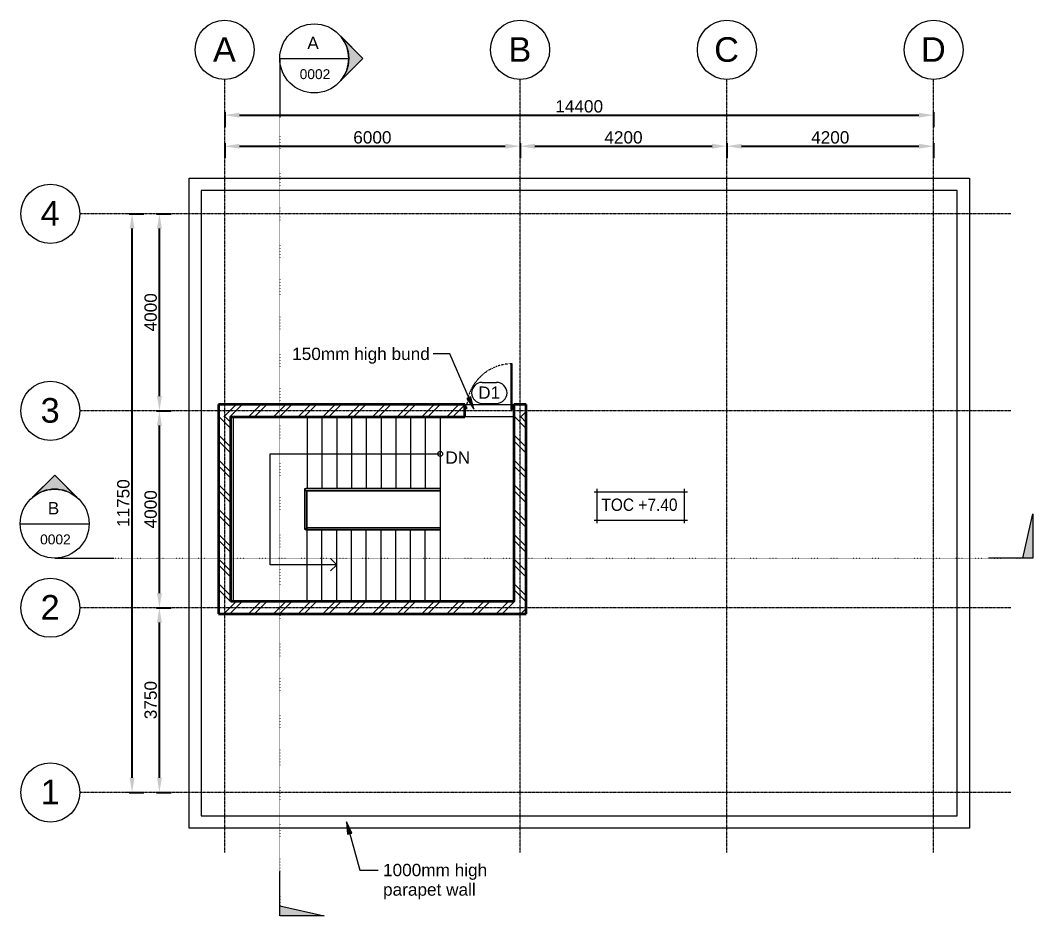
# Model space of a CAD drawing. Header units: millimetres. Extents: x -22696 to 333987, y -7117 to 2643871.
# Drawn here: x 55680 to 76245, y -2504 to 15681 of the extents above; entities that cross this region are included whole.
import ezdxf

# ---------------------------------------------------------------- set-up
doc = ezdxf.new("R2010")
doc.units = ezdxf.units.MM
for name, pattern in [('Dash', [6.35, 3.175, -3.175]), ('Dot 2mm', [2, 0, -2]), ('Grid Line', [22.225, 12.7, -3.175, 3.175, -3.175]), ('Overhead', [3.96875, 2.38125, -1.5875])]:
    doc.linetypes.add(name, pattern=pattern)
for name, color, linetype, lineweight in [('A-242-A_STAIR', 7, 'Continuous', 9), ('A_Center_Line', 7, 'Continuous', 9), ('A_Dim1', 7, 'Continuous', 9), ('A_Door_Ele', 7, 'Continuous', 9), ('A_Door_tag', 7, 'Continuous', 9), ('A_Floor_Ele', 7, 'Continuous', 9), ('A_Railing', 250, 'Continuous', 9), ('A_SEC', 7, 'Continuous', 9), ('A_Stair_Ele', 250, 'Continuous', 9), ('A_Stair_tag', 7, 'Continuous', 9), ('A_Text2_5', 7, 'Continuous', 9), ('A_Wall_Ele', 7, 'Continuous', 9), ('A_Wall_Plan', 7, 'Continuous', 35), ('A_Wall_Sec', 7, 'Continuous', 35), ('Z-046-A_SPOT_ELEV', 7, 'Continuous', 9)]:
    doc.layers.add(name, color=color, linetype=linetype, lineweight=lineweight)
doc.styles.add('Arial', font='arial.ttf', dxfattribs={"height": 250})
doc.styles.add('Arial_4', font='arial.ttf', dxfattribs={"height": 500})
doc.styles.add('Arial_5', font='arial.ttf', dxfattribs={"height": 200})
doc.styles.add('Arial_6', font='arial.ttf', dxfattribs={"width": 0.9, "height": 250})
doc.dimstyles.new('MM_Diagonal_-_2_5mm_Arial', dxfattribs={"dimscale": 304.8, "dimtxt": 255.06485, "dimasz": 0.984252, "dimexe": 0.787402, "dimexo": 0.492126, "dimgap": 0.164042, "dimtad": 1, "dimdec": 0, "dimzin": 0, "dimdsep": 46, "dimtxsty": 'Arial', "dimsah": 1, "dimcen": 0.09, "dimazin": 0, "dimtfac": 1, "dimtdec": 4, "dimtix": 1, "dimtmove": 0, "dimatfit": 3, "dimfxl": 0, "dimtvp": 1, "dimtolj": 1, "dimtzin": 0, "dimarcsym": 0})

# ---------------------------------------------------------------- blocks, each defined once
blk = doc.blocks.new('Railing - Railing-555145-02-Terrace Plan')
at = {"layer": 'A_Railing'}
for p, q in [((1673, 5365), (1670, 5365)), ((1673, 5365), (1670, 5365)), ((1635, 5335), (1635, 5340)), ((1646, 5335), (1635, 5335)), ((1646, 5335), (1635, 5335))]:
    blk.add_line(p, q, dxfattribs=at)
blk = doc.blocks.new('Top Rail Type - Top Rail_Internal_-555161-02-Terrace Plan')
at = {"layer": 'A_Railing'}
for p, q in [((4375, 6170), (1650, 6170)), ((1630, 6150), (1630, 5341)), ((1650, 6130), (4375, 6130)), ((1670, 5377), (1670, 6130)), ((4375, 5370), (1683, 5370)), ((1648, 5330), (4375, 5330))]:
    blk.add_line(p, q, dxfattribs=at)
at = {"layer": 'A_Railing', "flags": 128}
for points in [[(1635, 6165), (1632, 6160), (1630, 6156), (1630, 6150)], [(1650, 6130), (1644, 6131), (1640, 6133), (1635, 6136), (1632, 6140), (1630, 6145), (1630, 6150), (1630, 6156), (1632, 6160), (1635, 6165)], [(1630, 6150), (1630, 6145), (1632, 6140), (1635, 6136), (1640, 6133), (1644, 6131), (1650, 6130)], [(4375, 6152), (4375, 6150), (4375, 6148)], [(1652, 5352), (1650, 5350), (1644, 5345), (1640, 5342), (1635, 5340), (1632, 5339), (1630, 5340), (1630, 5341)], [(1656, 5350), (1652, 5344), (1649, 5340), (1646, 5335), (1646, 5332), (1646, 5330), (1648, 5330)], [(1648, 5330), (1651, 5330), (1655, 5332), (1660, 5335), (1665, 5340), (1670, 5344), (1675, 5350), (1677, 5352)], [(1675, 5366), (1671, 5364), (1670, 5362)]]:
    blk.add_lwpolyline(points, dxfattribs=at)
blk = doc.blocks.new('Top Rail Type - Top Rail_Internal_-V8-02-Terrace Plan')
at = {"layer": 'A_Railing'}
for p, q in [((1629.6, 6170.4), (4375, 6170.4)), ((1629.6, 5349.6), (1629.6, 6170.4)), ((4375, 6170.4), (4375, 6130.4)), ((1669.6, 6130.4), (4375, 6130.4)), ((1669.6, 5349.6), (1669.6, 6130.4)), ((1629.6, 5349.6), (1669.6, 5349.6)), ((1675, 5329.6), (1675, 5369.6)), ((4375, 5369.6), (1675, 5369.6)), ((4375, 5329.6), (1675, 5329.6))]:
    blk.add_line(p, q, dxfattribs=at)
blk = doc.blocks.new('MM_Single leaf Flush Door - D1-530181-02-Terrace Plan')
at = {"layer": 'A_Door_Ele'}
for p, q in [((-462, -25), (-442, -25)), ((-462, -25), (-462, -954)), ((-442, -25), (-442, -954)), ((-462, -954), (-442, -954))]:
    blk.add_line(p, q, dxfattribs=at)
at = {"layer": 'A_Door_Ele', "color": 5, "linetype": 'Dash', "lineweight": 18}
blk.add_arc((-462, -30), 924, 271.2403, 360, dxfattribs=at)
blk = doc.blocks.new('Grid - MM_Grid Head - Circle-325942-02-Terrace Plan')
at = {"layer": 'A_Center_Line'}
blk.add_circle((0, 0), 6, dxfattribs=at)
blk = doc.blocks.new('Section - Standard-341952-02-Terrace Plan')
at = {"layer": 'A_SEC'}
blk.add_hatch(color=256, dxfattribs=at).paths.add_polyline_path([(-2, 0), (-2, 9), (0, 0)])
for p, q in [((0, 0), (-2, 9)), ((-2, 9), (-2, 0)), ((-2, 0), (7, 0)), ((-2, 0), (0, 0))]:
    blk.add_line(p, q, dxfattribs=at)
blk = doc.blocks.new('Section - Reference sheet-424616-02-Terrace Plan')
at = {"layer": 'A_SEC'}
h = blk.add_hatch(color=256, dxfattribs=at)
edge = h.paths.add_edge_path()
edge.add_line((-7, 16.86), (-2.51, 12.37))
edge.add_arc((-7, 7), 7, 50.0824, 129.9176)
edge.add_line((-11.49, 12.37), (-7, 16.86))
for p, q in [((-11.93, 11.93), (-7, 16.86)), ((-7, 16.86), (-11.49, 12.37)), ((-2.07, 11.93), (-7, 16.86)), ((-2.51, 12.37), (-7, 16.86)), ((-7, 0), (5, 0))]:
    blk.add_line(p, q, dxfattribs=at)
blk.add_circle((-7, 7), 7, dxfattribs=at)
blk.add_arc((-7, 7), 7, 50.0824, 129.9176, dxfattribs=at)
blk = doc.blocks.new('DIMBLOCK49-02-Terrace Plan')
at = {"layer": 'A_Dim1', "color": 0, "lineweight": -2}
for p, q in [((59832, 13185), (59832, 12883)), ((65832, 13185), (65832, 12883)), ((60132, 13123), (65532, 13123))]:
    blk.add_line(p, q, dxfattribs=at)
at = {"layer": 'A_Dim1', "color": 0}
for points in [[(60132, 13173), (60132, 13073), (59832, 13123)], [(65532, 13173), (65532, 13073), (65832, 13123)]]:
    blk.add_solid(points, dxfattribs=at)
at = {"layer": 'Defpoints', "color": 0}
for p in [(59832, 13335), (65832, 13335), (65832, 13123)]:
    blk.add_point(p, dxfattribs=at)
at = {"layer": 'A_Dim1', "color": 0, "insert": (62832, 13301), "char_height": 250, "width": 922.94, "attachment_point": 5, "style": 'Arial'}
blk.add_mtext('\\A1;6000', dxfattribs=at)
blk = doc.blocks.new('DIMBLOCK50-02-Terrace Plan')
at = {"layer": 'A_Dim1', "color": 0, "lineweight": -2}
for p, q in [((65832, 13185), (65832, 12883)), ((70032, 13185), (70032, 12883)), ((66132, 13123), (69732, 13123))]:
    blk.add_line(p, q, dxfattribs=at)
at = {"layer": 'A_Dim1', "color": 0}
for points in [[(66132, 13173), (66132, 13073), (65832, 13123)], [(69732, 13173), (69732, 13073), (70032, 13123)]]:
    blk.add_solid(points, dxfattribs=at)
at = {"layer": 'Defpoints', "color": 0}
for p in [(65832, 13335), (70032, 13335), (70032, 13123)]:
    blk.add_point(p, dxfattribs=at)
at = {"layer": 'A_Dim1', "color": 0, "insert": (67932, 13301), "char_height": 250, "width": 922.94, "attachment_point": 5, "style": 'Arial'}
blk.add_mtext('\\A1;4200', dxfattribs=at)
blk = doc.blocks.new('DIMBLOCK51-02-Terrace Plan')
at = {"layer": 'A_Dim1', "color": 0, "lineweight": -2}
for p, q in [((70032, 13185), (70032, 12883)), ((74232, 13185), (74232, 12883)), ((70332, 13123), (73932, 13123))]:
    blk.add_line(p, q, dxfattribs=at)
at = {"layer": 'A_Dim1', "color": 0}
for points in [[(70332, 13173), (70332, 13073), (70032, 13123)], [(73932, 13173), (73932, 13073), (74232, 13123)]]:
    blk.add_solid(points, dxfattribs=at)
at = {"layer": 'Defpoints', "color": 0}
for p in [(70032, 13335), (74232, 13335), (74232, 13123)]:
    blk.add_point(p, dxfattribs=at)
at = {"layer": 'A_Dim1', "color": 0, "insert": (72132, 13301), "char_height": 250, "width": 922.94, "attachment_point": 5, "style": 'Arial'}
blk.add_mtext('\\A1;4200', dxfattribs=at)
blk = doc.blocks.new('DIMBLOCK52-02-Terrace Plan')
at = {"layer": 'A_Dim1', "color": 0, "lineweight": -2}
for p, q in [((59832, 13815), (59832, 13513)), ((74232, 13815), (74232, 13513)), ((60132, 13753), (73932, 13753))]:
    blk.add_line(p, q, dxfattribs=at)
at = {"layer": 'A_Dim1', "color": 0}
for points in [[(60132, 13803), (60132, 13703), (59832, 13753)], [(73932, 13803), (73932, 13703), (74232, 13753)]]:
    blk.add_solid(points, dxfattribs=at)
at = {"layer": 'Defpoints', "color": 0}
for p in [(59832, 13965), (74232, 13965), (74232, 13753)]:
    blk.add_point(p, dxfattribs=at)
at = {"layer": 'A_Dim1', "color": 0, "insert": (67032, 13931), "char_height": 250, "width": 1153.68, "attachment_point": 5, "style": 'Arial'}
blk.add_mtext('\\A1;14400', dxfattribs=at)
blk = doc.blocks.new('DIMBLOCK53-02-Terrace Plan')
at = {"layer": 'A_Dim1', "color": 0, "lineweight": -2}
for p, q in [((58444, 3750), (58746, 3750)), ((58506, 300), (58506, 3450)), ((58444, 0), (58746, 0))]:
    blk.add_line(p, q, dxfattribs=at)
at = {"layer": 'A_Dim1', "color": 0}
for points in [[(58456, 3450), (58556, 3450), (58506, 3750)], [(58456, 300), (58556, 300), (58506, 0)]]:
    blk.add_solid(points, dxfattribs=at)
at = {"layer": 'Defpoints', "color": 0}
for p in [(58294, 3750), (58506, 3750), (58294, 0)]:
    blk.add_point(p, dxfattribs=at)
at = {"layer": 'A_Dim1', "color": 0, "insert": (58329, 1875), "char_height": 250, "width": 922.94, "attachment_point": 5, "rotation": 90, "style": 'Arial'}
blk.add_mtext('\\A1;3750', dxfattribs=at)
blk = doc.blocks.new('DIMBLOCK54-02-Terrace Plan')
at = {"layer": 'A_Dim1', "color": 0, "lineweight": -2}
for p, q in [((58444, 7750), (58746, 7750)), ((58506, 4050), (58506, 7450)), ((58444, 3750), (58746, 3750))]:
    blk.add_line(p, q, dxfattribs=at)
at = {"layer": 'A_Dim1', "color": 0}
for points in [[(58456, 7450), (58556, 7450), (58506, 7750)], [(58456, 4050), (58556, 4050), (58506, 3750)]]:
    blk.add_solid(points, dxfattribs=at)
at = {"layer": 'Defpoints', "color": 0}
for p in [(58294, 7750), (58506, 7750), (58294, 3750)]:
    blk.add_point(p, dxfattribs=at)
at = {"layer": 'A_Dim1', "color": 0, "insert": (58329, 5750), "char_height": 250, "width": 922.94, "attachment_point": 5, "rotation": 90, "style": 'Arial'}
blk.add_mtext('\\A1;4000', dxfattribs=at)
blk = doc.blocks.new('DIMBLOCK55-02-Terrace Plan')
at = {"layer": 'A_Dim1', "color": 0, "lineweight": -2}
for p, q in [((58444, 11750), (58746, 11750)), ((58506, 8050), (58506, 11450)), ((58444, 7750), (58746, 7750))]:
    blk.add_line(p, q, dxfattribs=at)
at = {"layer": 'A_Dim1', "color": 0}
for points in [[(58456, 11450), (58556, 11450), (58506, 11750)], [(58456, 8050), (58556, 8050), (58506, 7750)]]:
    blk.add_solid(points, dxfattribs=at)
at = {"layer": 'Defpoints', "color": 0}
for p in [(58294, 11750), (58506, 11750), (58294, 7750)]:
    blk.add_point(p, dxfattribs=at)
at = {"layer": 'A_Dim1', "color": 0, "insert": (58329, 9750), "char_height": 250, "width": 922.94, "attachment_point": 5, "rotation": 90, "style": 'Arial'}
blk.add_mtext('\\A1;4000', dxfattribs=at)
blk = doc.blocks.new('DIMBLOCK56-02-Terrace Plan')
at = {"layer": 'A_Dim1', "color": 0, "lineweight": -2}
for p, q in [((57889, 11750), (58191, 11750)), ((57951, 300), (57951, 11450)), ((57889, 0), (58191, 0))]:
    blk.add_line(p, q, dxfattribs=at)
at = {"layer": 'A_Dim1', "color": 0}
for points in [[(57901, 11450), (58001, 11450), (57951, 11750)], [(57901, 300), (58001, 300), (57951, 0)]]:
    blk.add_solid(points, dxfattribs=at)
at = {"layer": 'Defpoints', "color": 0}
for p in [(57739, 11750), (57951, 11750), (57739, 0)]:
    blk.add_point(p, dxfattribs=at)
at = {"layer": 'A_Dim1', "color": 0, "insert": (57774, 5875), "char_height": 250, "width": 1153.68, "attachment_point": 5, "rotation": 90, "style": 'Arial'}
blk.add_mtext('\\A1;11750', dxfattribs=at)
blk = doc.blocks.new('Spot Elevations - Rect-324371-02-Terrace Plan')
at = {"layer": 'Z-046-A_SPOT_ELEV'}
for p, q in [((0, -0.6), (0, 6.34)), ((17.74, -0.6), (17.74, 6.34)), ((-0.6, 5.74), (18.34, 5.74)), ((-0.6, 0), (18.34, 0))]:
    blk.add_line(p, q, dxfattribs=at)
blk = doc.blocks.new('Door Tag - Door Tag-512363-02-Terrace Plan')
at = {"layer": 'A_Door_tag'}
for p, q in [((-1.4661, 2.125), (1.4661, 2.125)), ((-1.4661, -2.125), (1.4661, -2.125))]:
    blk.add_line(p, q, dxfattribs=at)
for centre, start, end in [((-1.4661, 0), 90, 270), ((1.4661, 0), 270, 90)]:
    blk.add_arc(centre, 2.125, start, end, dxfattribs=at)

msp = doc.modelspace()

# ---------------------------------------------------------------- hatches: boundary and pattern name
at = {"layer": 'A_Text2_5'}
for points in [[(64892.6, 7786.3), (64833.2, 8033.1), (64752.4, 7997.9)], [(62303.2, -597.6), (62328.1, -850.2), (62413, -826.4)]]:
    msp.add_hatch(color=256, dxfattribs=at).paths.add_polyline_path(points)
at = {"layer": 'A_Wall_Plan', "lineweight": 9}
h = msp.add_hatch(dxfattribs=at)
h.set_pattern_fill('FP_21', color=8, angle=45, style=0, pattern_type=2)
h.set_pattern_definition([(45, (62832.2, 7625), (-251.447, 251.447), []), (45, (62832.2, 8006), (-251.447, 251.447), [])])
h.paths.add_polyline_path([(59957.2, 7625), (64707.2, 7625), (64707.2, 7875), (59707.2, 7875), (59707.2, 7625)])
h.paths.add_polyline_path([(65957.2, 7625), (65957.2, 7875), (65707.2, 7875), (65707.2, 7625)])
h = msp.add_hatch(dxfattribs=at)
h.set_pattern_fill('FP_24', color=8, angle=45, style=0, pattern_type=2)
h.set_pattern_definition([(315, (59707.2, 5750), (251.45, 251.45), []), (315, (60088.2, 5750), (251.45, 251.45), [])])
h.paths.add_polyline_path([(59957.2, 3875), (59957.2, 7625), (59707.2, 7625), (59707.2, 3875)])
h = msp.add_hatch(dxfattribs=at)
h.set_pattern_fill('FP_23', color=8, angle=45, style=0, pattern_type=2)
h.set_pattern_definition([(315, (65707.2, 5750), (251.45, 251.45), []), (315, (66088.2, 5750), (251.45, 251.45), [])])
h.paths.add_polyline_path([(65957.2, 3875), (65957.2, 7625), (65707.2, 7625), (65707.2, 3875)])
h = msp.add_hatch(dxfattribs=at)
h.set_pattern_fill('FP_22', color=8, angle=45, style=0, pattern_type=2)
h.set_pattern_definition([(45, (62832.2, 3625), (-251.447, 251.447), []), (45, (62832.2, 4006), (-251.447, 251.447), [])])
h.paths.add_polyline_path([(65957.2, 3625), (65957.2, 3875), (59707.2, 3875), (59707.2, 3625), (62597.6, 3625)])

# ---------------------------------------------------------------- linework, layer by layer
at = {"layer": 'A-242-A_STAIR'}
for p, q in [((60757.2, 6875), (61507.2, 6875)), ((60757.2, 4625), (60757.2, 6875)), ((61507.2, 6875), (61807.2, 6875)), ((61807.2, 6875), (62107.2, 6875)), ((62107.2, 6875), (62407.2, 6875)), ((62407.2, 6875), (62707.2, 6875)), ((62707.2, 6875), (63007.2, 6875)), ((63007.2, 6875), (63307.2, 6875)), ((63307.2, 6875), (63607.2, 6875)), ((63607.2, 6875), (63907.2, 6875)), ((63907.2, 6875), (64207.2, 6875)), ((62107.2, 4625), (61982.2, 4750)), ((61507.2, 4625), (60757.2, 4625)), ((61807.2, 4625), (61507.2, 4625)), ((62107.2, 4625), (61807.2, 4625)), ((62107.2, 4625), (61982.2, 4500))]:
    msp.add_line(p, q, dxfattribs=at)
msp.add_circle((64207.2, 6875), 50, dxfattribs=at)
at = {"layer": 'A_Center_Line', "color": 8, "linetype": 'Grid Line'}
for p, q in [((59832.2, -1218.2), (59832.2, 14480.6)), ((65832.2, -1218.2), (65832.2, 14480.6)), ((70032.2, -1218.2), (70032.2, 14480.6)), ((74232.2, -1218.2), (74232.2, 14480.6)), ((75800.9, 11750), (56891.6, 11750)), ((75800.9, 7750), (56891.6, 7750)), ((75800.9, 3750), (56891.6, 3750)), ((75800.9, 0), (56891.6, 0))]:
    msp.add_line(p, q, dxfattribs=at)
at = {"layer": 'A_Floor_Ele'}
for p, q in [((64207.2, 7625), (64207.2, 6170.4)), ((64207.2, 6130.4), (64207.2, 3875))]:
    msp.add_line(p, q, dxfattribs=at)
at = {"layer": 'A_SEC'}
for p, q in [((60951.3, 14905.5), (62351.3, 14905.5)), ((55679.6, 5458.1), (57079.6, 5458.1))]:
    msp.add_line(p, q, dxfattribs=at)
at = {"layer": 'A_SEC', "linetype": 'Dot 2mm'}
for p, q in [((60951.3, 14205.5), (60951.3, -2303.6)), ((57079.6, 4758.1), (76044.9, 4758.1))]:
    msp.add_line(p, q, dxfattribs=at)
at = {"layer": 'A_Stair_Ele'}
for p, q in [((60007.2, 7625), (60007.2, 3875)), ((61507.2, 7625), (61507.2, 6170.4)), ((61807.2, 7625), (61807.2, 6170.4)), ((62107.2, 7625), (62107.2, 6170.4)), ((62407.2, 7625), (62407.2, 6170.4)), ((62707.2, 7625), (62707.2, 6170.4)), ((63007.2, 7625), (63007.2, 6170.4)), ((63307.2, 7625), (63307.2, 6170.4)), ((63607.2, 7625), (63607.2, 6170.4)), ((63907.2, 7625), (63907.2, 6170.4)), ((64207.2, 7625), (64207.2, 6170.4)), ((61507.2, 6130.4), (61507.2, 6125)), ((61507.2, 5375), (61507.2, 6125)), ((61507.2, 6125), (61807.2, 6125)), ((61807.2, 6130.4), (61807.2, 6125)), ((61807.2, 6125), (62107.2, 6125)), ((62107.2, 6130.4), (62107.2, 6125)), ((62107.2, 6125), (62407.2, 6125)), ((62407.2, 6130.4), (62407.2, 6125)), ((62407.2, 6125), (62707.2, 6125)), ((62707.2, 6130.4), (62707.2, 6125)), ((62707.2, 6125), (63007.2, 6125)), ((63007.2, 6130.4), (63007.2, 6125)), ((63007.2, 6125), (63307.2, 6125)), ((63307.2, 6130.4), (63307.2, 6125)), ((63307.2, 6125), (63607.2, 6125)), ((63607.2, 6130.4), (63607.2, 6125)), ((63607.2, 6125), (63907.2, 6125)), ((63907.2, 6130.4), (63907.2, 6125)), ((63907.2, 6125), (64207.2, 6125)), ((64207.2, 6130.4), (64207.2, 6125)), ((61507.2, 5369.6), (61507.2, 5375)), ((61807.2, 5375), (61507.2, 5375)), ((62107.2, 5375), (61807.2, 5375)), ((61807.2, 5369.6), (61807.2, 5375)), ((62407.2, 5375), (62107.2, 5375)), ((62107.2, 5369.6), (62107.2, 5375)), ((62707.2, 5375), (62407.2, 5375)), ((62407.2, 5369.6), (62407.2, 5375)), ((63007.2, 5375), (62707.2, 5375)), ((62707.2, 5369.6), (62707.2, 5375)), ((63307.2, 5375), (63007.2, 5375)), ((63007.2, 5369.6), (63007.2, 5375)), ((63607.2, 5375), (63307.2, 5375)), ((63307.2, 5369.6), (63307.2, 5375)), ((63907.2, 5375), (63607.2, 5375)), ((63607.2, 5369.6), (63607.2, 5375)), ((64207.2, 5375), (63907.2, 5375)), ((63907.2, 5369.6), (63907.2, 5375)), ((61507.2, 3875), (61507.2, 5329.6)), ((61807.2, 3875), (61807.2, 5329.6)), ((62107.2, 3875), (62107.2, 5329.6)), ((62407.2, 3875), (62407.2, 5329.6)), ((62707.2, 3875), (62707.2, 5329.6)), ((63007.2, 3875), (63007.2, 5329.6)), ((63307.2, 3875), (63307.2, 5329.6)), ((63607.2, 3875), (63607.2, 5329.6)), ((63907.2, 3875), (63907.2, 5329.6))]:
    msp.add_line(p, q, dxfattribs=at)
at = {"layer": 'A_Stair_Ele', "linetype": 'Overhead'}
for p, q in [((61507.2, 7625), (61507.2, 6170.4)), ((61807.2, 7625), (61807.2, 6170.4)), ((62107.2, 7625), (62107.2, 6170.4)), ((62407.2, 7625), (62407.2, 6170.4)), ((62707.2, 7625), (62707.2, 6170.4)), ((63007.2, 7625), (63007.2, 6170.4)), ((63307.2, 7625), (63307.2, 6170.4)), ((63607.2, 7625), (63607.2, 6170.4)), ((63907.2, 7625), (63907.2, 6170.4)), ((61507.2, 6130.4), (61507.2, 6125)), ((61807.2, 6130.4), (61807.2, 6125)), ((62107.2, 6130.4), (62107.2, 6125)), ((62407.2, 6130.4), (62407.2, 6125)), ((62707.2, 6130.4), (62707.2, 6125)), ((63007.2, 6130.4), (63007.2, 6125)), ((63307.2, 6130.4), (63307.2, 6125)), ((63607.2, 6130.4), (63607.2, 6125)), ((63907.2, 6130.4), (63907.2, 6125)), ((61507.2, 5369.6), (61507.2, 5375)), ((61807.2, 5369.6), (61807.2, 5375)), ((62107.2, 5369.6), (62107.2, 5375)), ((62407.2, 5369.6), (62407.2, 5375)), ((62707.2, 5369.6), (62707.2, 5375)), ((63007.2, 5369.6), (63007.2, 5375)), ((63307.2, 5369.6), (63307.2, 5375)), ((63607.2, 5369.6), (63607.2, 5375)), ((63907.2, 5369.6), (63907.2, 5375)), ((61507.2, 3875), (61507.2, 5329.6)), ((61807.2, 3875), (61807.2, 5329.6)), ((62107.2, 3875), (62107.2, 5329.6)), ((62407.2, 3875), (62407.2, 5329.6)), ((62707.2, 3875), (62707.2, 5329.6)), ((63007.2, 3875), (63007.2, 5329.6)), ((63307.2, 3875), (63307.2, 5329.6)), ((63607.2, 3875), (63607.2, 5329.6)), ((63907.2, 3875), (63907.2, 5329.6))]:
    msp.add_line(p, q, dxfattribs=at)
at = {"layer": 'A_Text2_5'}
for p, q in [((64074.6, 8906.4), (64067.5, 8906.4)), ((64405, 8906.4), (64074.6, 8906.4)), ((64892.6, 7786.3), (64405, 8906.4)), ((64833.2, 8033.1), (64752.4, 7997.9)), ((64892.6, 7786.3), (64833.2, 8033.1)), ((64752.4, 7997.9), (64892.6, 7786.3)), ((62303.2, -597.6), (62328.1, -850.2)), ((62413, -826.4), (62303.2, -597.6)), ((62303.2, -597.6), (62576.8, -1574.9)), ((62328.1, -850.2), (62413, -826.4)), ((62576.8, -1574.9), (62948.2, -1574.9))]:
    msp.add_line(p, q, dxfattribs=at)
at = {"layer": 'A_Wall_Ele', "color": 7}
for p, q in [((59107.2, 12475), (74957.2, 12475)), ((59107.2, -725), (59107.2, 12475)), ((74957.2, 12475), (74957.2, -725)), ((74707.2, 12225), (59357.2, 12225)), ((59357.2, 12225), (59357.2, -475)), ((74707.2, -475), (74707.2, 12225)), ((64707.2, 7875), (65707.2, 7875)), ((65707.2, 7625), (64707.2, 7625)), ((59357.2, -475), (74707.2, -475)), ((74957.2, -725), (59107.2, -725))]:
    msp.add_line(p, q, dxfattribs=at)
at = {"layer": 'A_Wall_Sec'}
for p, q in [((64707.2, 7875), (59707.2, 7875)), ((59707.2, 7875), (59707.2, 3625)), ((64707.2, 7625), (64707.2, 7875)), ((65957.2, 7875), (65707.2, 7875)), ((65707.2, 7875), (65707.2, 3875)), ((65957.2, 3625), (65957.2, 7875)), ((59957.2, 7625), (64707.2, 7625)), ((59957.2, 3875), (59957.2, 7625)), ((65707.2, 3875), (59957.2, 3875)), ((59707.2, 3625), (65957.2, 3625))]:
    msp.add_line(p, q, dxfattribs=at)

# ---------------------------------------------------------------- block references
at = {"layer": 'A_Center_Line', "xscale": 99.99999999999993, "yscale": 99.99999999999993, "zscale": 99.99999999999993}
for p in [(59832.2, 15080.6), (65832.2, 15080.6), (70032.2, 15080.6), (74232.2, 15080.6)]:
    msp.add_blockref('Grid - MM_Grid Head - Circle-325942-02-Terrace Plan', p, dxfattribs=at)
at = {"layer": 'A_Center_Line', "xscale": 99.99999999999993, "yscale": 99.99999999999993, "zscale": 99.99999999999993, "rotation": 90}
for p in [(56291.6, 11750), (56291.6, 7750), (56291.6, 3750), (56291.6, 0)]:
    msp.add_blockref('Grid - MM_Grid Head - Circle-325942-02-Terrace Plan', p, dxfattribs=at)
at = {"layer": 'A_Door_Ele', "rotation": 180}
msp.add_blockref('MM_Single leaf Flush Door - D1-530181-02-Terrace Plan', (65207.2, 7750), dxfattribs=at)
at = {"layer": 'A_Door_tag', "xscale": 99.99999999999993, "yscale": 99.99999999999993, "zscale": 99.99999999999993}
msp.add_blockref('Door Tag - Door Tag-512363-02-Terrace Plan', (65207.2, 8113.2), dxfattribs=at)
at = {"layer": 'A_Railing'}
for name in ['Top Rail Type - Top Rail_Internal_-555161-02-Terrace Plan', 'Top Rail Type - Top Rail_Internal_-V8-02-Terrace Plan', 'Railing - Railing-555145-02-Terrace Plan']:
    msp.add_blockref(name, (59832.2, 0), dxfattribs=at)
at = {"layer": 'A_SEC', "xscale": 99.99999999999993, "yscale": 99.99999999999993, "zscale": 99.99999999999993, "rotation": 269.9999999999996}
msp.add_blockref('Section - Reference sheet-424616-02-Terrace Plan', (60951.3, 14205.5), dxfattribs=at)
at = {"layer": 'A_SEC', "xscale": 99.99999999999993, "yscale": 99.99999999999993, "zscale": 99.99999999999993}
msp.add_blockref('Section - Reference sheet-424616-02-Terrace Plan', (57079.6, 4758.1), dxfattribs=at)
at = {"layer": 'A_SEC', "extrusion": (0, 0, -1), "xscale": 99.99999999999993, "yscale": 99.99999999999993, "zscale": 99.99999999999993}
msp.add_blockref('Section - Standard-341952-02-Terrace Plan', (-76044.9, 4758.1), dxfattribs=at)
at = {"layer": 'A_SEC', "extrusion": (0, 0, -1), "xscale": 99.99999999999993, "yscale": 99.99999999999993, "zscale": 99.99999999999993, "rotation": 90.00000000000053}
msp.add_blockref('Section - Standard-341952-02-Terrace Plan', (-60951.3, -2303.6), dxfattribs=at)
at = {"layer": 'Z-046-A_SPOT_ELEV', "xscale": 99.99999999999993, "yscale": 99.99999999999993, "zscale": 99.99999999999993}
msp.add_blockref('Spot Elevations - Rect-324371-02-Terrace Plan', (67398.8, 5531.6), dxfattribs=at)

# ---------------------------------------------------------------- texts
at = {"layer": 'A_Center_Line', "char_height": 500, "attachment_point": 1, "style": 'Arial_4'}
for s, insert, width in [('A', (59594.1, 15336.6), 569.198), ('B', (65594.1, 15336.6), 569.198), ('C', (69774.1, 15336.6), 617.299), ('D', (73974.1, 15336.6), 617.299), ('4', (56092.7, 12008.4), 481.012), ('3', (56092.7, 8008.4), 481.012), ('2', (56092.7, 4008.4), 481.012), ('1', (56092.7, 258.4), 481.012)]:
    msp.add_mtext(s, dxfattribs=dict(at, insert=insert, width=width))
at = {"layer": 'A_Door_tag', "insert": (64980.4, 8243.7), "char_height": 250, "width": 537.131, "attachment_point": 1, "style": 'Arial'}
msp.add_mtext('D1', dxfattribs=at)
at = {"layer": 'A_SEC', "attachment_point": 1}
for s, insert, char_height, width, style in [('A', (61510.2, 15344.8), 250, 280.591, 'Arial'), ('0002', (61355.1, 14686.1), 200, 769.62, 'Arial_5'), ('B', (56238.5, 5897.4), 250, 280.591, 'Arial'), ('0002', (56083.4, 5238.7), 200, 769.62, 'Arial_5')]:
    msp.add_mtext(s, dxfattribs=dict(at, insert=insert, char_height=char_height, width=width, style=style))
at = {"layer": 'A_Stair_tag', "insert": (64314.3, 6924.7), "char_height": 250, "width": 602.738, "attachment_point": 1, "line_spacing_factor": 0.941778, "style": 'Arial'}
msp.add_mtext('DN', dxfattribs=at)
at = {"layer": 'A_Text2_5', "char_height": 250, "attachment_point": 1, "style": 'Arial'}
for s, insert, width in [('150mm high bund', (61202.6, 9031.4), 3351.054), ('1000mm high ', (63048.2, -1449.9), 2669.619), ('parapet wall', (63048.2, -1846.8), 2252.742)]:
    msp.add_mtext(s, dxfattribs=dict(at, insert=insert, width=width))
at = {"layer": 'Z-046-A_SPOT_ELEV', "insert": (67483.7, 5967.9), "char_height": 250, "width": 1836.452, "attachment_point": 1, "line_spacing_factor": 0.941778, "style": 'Arial_6'}
msp.add_mtext('TOC +7.40', dxfattribs=at)

# ---------------------------------------------------------------- dimensions: what is measured, and where the dimension line sits
at = {"layer": 'A_Dim1'}
for base, p1, p2, override, picture, middle in [((74232.2, 13753.3), (59832.2, 13965.4), (74232.2, 13965.4), {"dimpost": '<>', "dimfxl": 14400}, 'DIMBLOCK52-02-Terrace Plan', (67032.2, 13930.9)), ((65832.2, 13123.3), (59832.2, 13335.4), (65832.2, 13335.4), {"dimpost": '<>', "dimfxl": 6000}, 'DIMBLOCK49-02-Terrace Plan', (62832.2, 13300.9)), ((70032.2, 13123.3), (65832.2, 13335.4), (70032.2, 13335.4), {"dimpost": '<>', "dimfxl": 4200}, 'DIMBLOCK50-02-Terrace Plan', (67932.2, 13300.9)), ((74232.2, 13123.3), (70032.2, 13335.4), (74232.2, 13335.4), {"dimpost": '<>', "dimfxl": 4200}, 'DIMBLOCK51-02-Terrace Plan', (72132.2, 13300.9))]:
    dim = msp.add_linear_dim(base=base, p1=p1, p2=p2, dimstyle='MM_Diagonal_-_2_5mm_Arial', override=override, dxfattribs=at)
    dim.commit()
    dim.dimension.update_dxf_attribs({"geometry": picture, "text_midpoint": middle})
for base, p1, p2, override, picture, middle in [((57951.4, 11750), (57739.3, 0), (57739.3, 11750), {"dimpost": '<>', "dimfxl": 11750}, 'DIMBLOCK56-02-Terrace Plan', (57773.8, 5875)), ((58506.4, 11750), (58294.2, 7750), (58294.2, 11750), {"dimpost": '<>', "dimfxl": 4000}, 'DIMBLOCK55-02-Terrace Plan', (58328.7, 9750)), ((58506.4, 7750), (58294.2, 3750), (58294.2, 7750), {"dimpost": '<>', "dimfxl": 4000}, 'DIMBLOCK54-02-Terrace Plan', (58328.7, 5750)), ((58506.4, 3750), (58294.2, 0), (58294.2, 3750), {"dimpost": '<>', "dimfxl": 3750}, 'DIMBLOCK53-02-Terrace Plan', (58328.6, 1875))]:
    dim = msp.add_linear_dim(base=base, p1=p1, p2=p2, angle=90, dimstyle='MM_Diagonal_-_2_5mm_Arial', override=override, dxfattribs=at)
    dim.commit()
    dim.dimension.update_dxf_attribs({"geometry": picture, "text_midpoint": middle})

doc.saveas('drawing.dxf')
